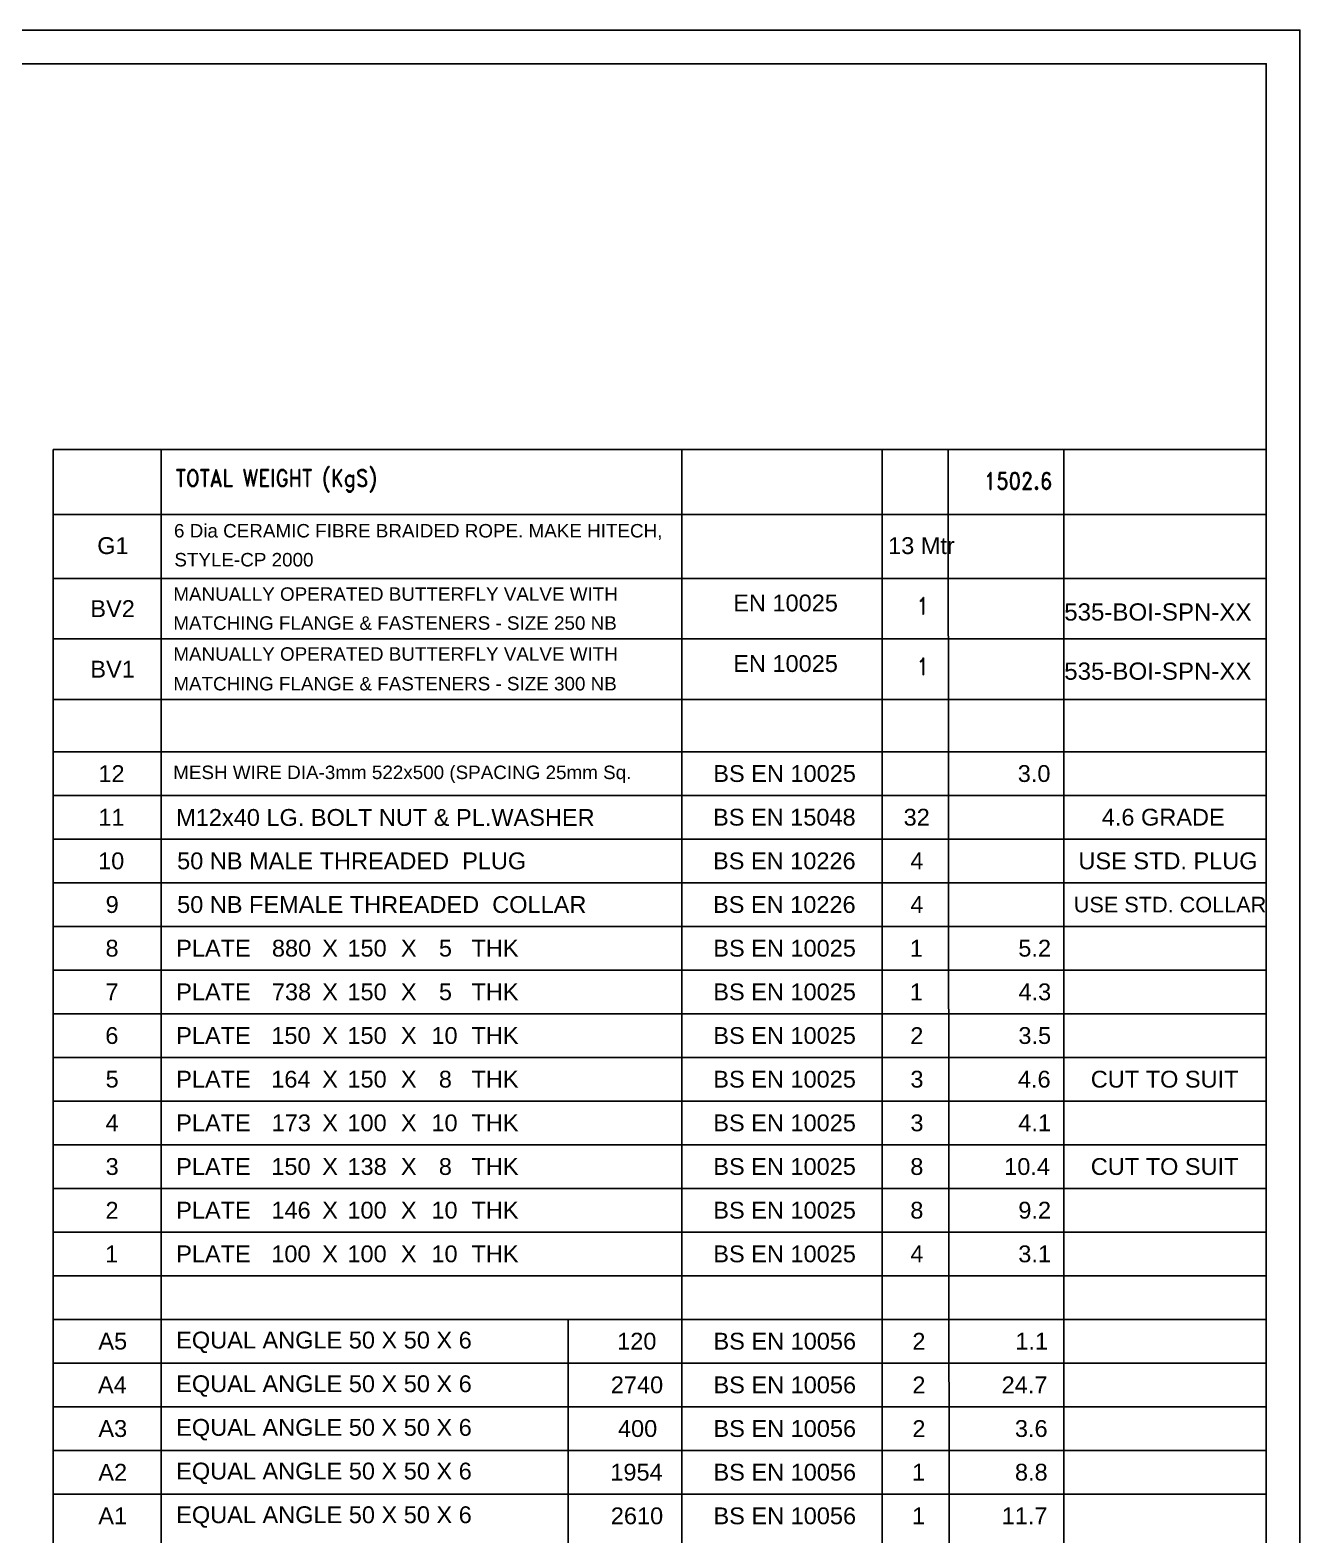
# Model space of a CAD drawing. Header units: inches. Extents: x 0 to 157513, y -28488 to 35640.
# Drawn here: x 39154 to 50460, y 22242 to 35640 of the extents above; entities that cross this region are included whole.
import ezdxf

# ---------------------------------------------------------------- set-up
doc = ezdxf.new("R2010")
doc.units = ezdxf.units.IN
doc.header["$LTSCALE"] = 400
doc.header["$MEASUREMENT"] = 0
doc.linetypes.add('0', pattern=[0])
doc.layers.add('1', color=7, linetype='0')
doc.styles.add('ROMAND', font='romand.shx', dxfattribs={"width": 0.85})
doc.styles.get("Standard").update_dxf_attribs({"font": 'arial.ttf'})

# ---------------------------------------------------------------- blocks, each defined once
blk = doc.blocks.new('A1 title blck promac')
at = {"color": 4, "linetype": '0'}
blk.add_lwpolyline([(2099534, -476612), (2149994, -476612), (2149994, -440972), (2099534, -440972)], close=True, dxfattribs=at)
blk.add_lwpolyline([(2100785, -476312), (2149694, -476312), (2149694, -441272), (2099834, -441272), (2099834, -470228)], dxfattribs=at)

msp = doc.modelspace()

# ---------------------------------------------------------------- linework, layer by layer
at = {"color": 4}
for p, q in [((39360.1, 31906.9), (39360.1, 4138.1)), ((39360.1, 31906.9), (50160, 31906.9)), ((40321.6, 31906.9), (40321.6, 4138.1)), ((44957.8, 31906.9), (44958.5, 4138.1)), ((46741.1, 31906.9), (46741.1, 4138.1)), ((47329.1, 31906.9), (47353.4, 4108.7)), ((48358, 31906.9), (48358, 4138.1)), ((39360.1, 31325.9), (50160, 31325.9)), ((39360.1, 30758.4), (50160, 30758.4)), ((39360.1, 30758.4), (50160, 30758.4)), ((39360.1, 30220.9), (50160, 30220.9)), ((39360.1, 29680), (50160, 29680)), ((39360.1, 29214.9), (50160, 29214.9)), ((39360.1, 28826.1), (50160, 28826.1)), ((39360.1, 28437.4), (50160, 28437.4)), ((39360.1, 28048.6), (50160, 28048.6)), ((39360.1, 27659.8), (50160, 27659.8)), ((39360.1, 27271.1), (50160, 27271.1)), ((39360.1, 26882.3), (50160, 26882.3)), ((39360.1, 26493.5), (50160, 26493.5)), ((39360.1, 26104.8), (50160, 26104.8)), ((39360.1, 25716), (50160, 25716)), ((39360.1, 25327.2), (50160, 25327.2)), ((39360.1, 24938.4), (50160, 24938.4)), ((39360.1, 24549.7), (50160, 24549.7)), ((39360.1, 24160.9), (50160, 24160.9)), ((43944.5, 24160.9), (43944.5, 20662)), ((39360.1, 23772.1), (50160, 23772.1)), ((39360.1, 23383.4), (50160, 23383.4)), ((39360.1, 22994.6), (50160, 22994.6)), ((39360.1, 22605.8), (50160, 22605.8))]:
    msp.add_line(p, q, dxfattribs=at)

# ---------------------------------------------------------------- block references
msp.add_blockref('A1 title blck promac', (-2099534.2, 476612.3))

# ---------------------------------------------------------------- texts
at = {"style": 'ROMAND', "width": 0.85}
for s, p in [('TOTAL WEIGHT (KgS) ', (40449.8, 31576.6)), ('1502.6', (47647.7, 31551)), ('1', (47049.6, 30439.3)), ('1', (47049.6, 29899.8))]:
    msp.add_text(s, height=150, dxfattribs=at).set_placement(p)
for p in [(48361.5, 30382.6), (48361.5, 29855.6)]:
    msp.add_text('535-BOI-SPN-XX', height=153.45).set_placement(p)
at = {"layer": '1', "color": 0}
for s, height, p in [('6 Dia CERAMIC FIBRE BRAIDED ROPE. MAKE HITECH,', 119.99, (40434.7, 31122.4)), ('G1', 149.99, (39751.5, 30974.9)), ('13 Mtr', 149.99, (46793.5, 30974.9)), ('STYLE-CP 2000', 119.99, (40438.1, 30864.6)), ('BV2', 149.99, (39690.2, 30413.8)), ('MANUALLY OPERATED BUTTERFLY VALVE WITH ', 119.99, (40428.7, 30558.5)), ('EN 10025', 149.99, (45414.4, 30464.4)), ('MATCHING FLANGE & FASTENERS - SIZE 250 NB', 119.99, (40428.7, 30300.8)), ('MANUALLY OPERATED BUTTERFLY VALVE WITH ', 119.99, (40428.7, 30025)), ('BV1', 149.99, (39690.1, 29874.9)), ('EN 10025', 149.99, (45414.4, 29925)), ('MATCHING FLANGE & FASTENERS - SIZE 300 NB', 119.99, (40428.7, 29760.7)), ('12', 149.99, (39761.6, 28944.8)), ('MESH WIRE DIA-3mm 522x500 (SPACING 25mm Sq.', 119.99, (40427.8, 28971.4)), ('BS EN 10025', 149.988, (45236.9, 28945.9)), ('3.0', 149.99, (47947.8, 28945.9)), ('11', 149.99, (39761.4, 28556.6)), ('M12x40 LG. BOLT NUT & PL.WASHER', 149.988, (40454.4, 28554.7)), ('BS EN 15048', 149.988, (45234.8, 28557.1)), ('32', 149.99, (46931.4, 28557.1)), ('4.6 GRADE', 149.99, (48695.6, 28557.2)), ('10', 149.99, (39759.1, 28168.3)), ('50 NB MALE THREADED  PLUG', 149.988, (40462.6, 28168.3)), ('BS EN 10226', 149.988, (45234.6, 28168.3)), ('4', 150, (46991.3, 28168.3)), ('USE STD. PLUG', 149.988, (48488, 28168.3)), ('9', 150, (39826.2, 27779.6)), ('50 NB FEMALE THREADED  COLLAR', 149.988, (40462.6, 27779.6)), ('BS EN 10226', 149.988, (45234.6, 27779.6)), ('4', 150, (46991.3, 27779.6)), ('USE STD. COLLAR', 137.988, (48446.7, 27785.1)), ('8', 150, (39825, 27390.8)), ('PLATE', 149.99, (40454.4, 27390.8)), ('880', 149.99, (41306.7, 27390.8)), ('X', 150, (41754.7, 27390.8)), ('150', 149.99, (41978.9, 27390.8)), ('X', 150, (42455.4, 27390.8)), ('5', 150, (42793.8, 27391.5)), ('THK', 149.99, (43083.9, 27390.8)), ('BS EN 10025', 149.988, (45236.9, 27390.8)), ('1', 150, (46987, 27390.3)), ('5.2', 149.99, (47952.8, 27390.8)), ('7', 150, (39824.7, 27002)), ('PLATE', 149.99, (40454.4, 27002)), ('738', 149.99, (41306.5, 27002)), ('X', 150, (41754.7, 27002)), ('150', 149.99, (41978.9, 27002)), ('X', 150, (42455.4, 27002)), ('5', 150, (42793.8, 27002.8)), ('THK', 149.99, (43083.9, 27002)), ('BS EN 10025', 149.988, (45236.9, 27002)), ('1', 150, (46987, 27001.5)), ('4.3', 149.99, (47954, 27002)), ('6', 150, (39823.4, 26613.3)), ('PLATE', 149.99, (40454.4, 26613.3)), ('150', 149.99, (41301.4, 26613.3)), ('X', 150, (41754.7, 26613.3)), ('150', 149.99, (41978.9, 26613.3)), ('X', 150, (42455.4, 26613.3)), ('10', 149.99, (42726.9, 26613.3)), ('THK', 149.99, (43083.9, 26613.3)), ('BS EN 10025', 149.988, (45236.9, 26613.3)), ('2', 150, (46990.7, 26612.2)), ('3.5', 149.99, (47953.5, 26613.3)), ('5', 150, (39826, 26225.2)), ('PLATE', 149.99, (40454.4, 26224.5)), ('164', 149.99, (41300.7, 26224.5)), ('X', 150, (41754.7, 26224.5)), ('150', 149.99, (41978.9, 26224.5)), ('X', 150, (42455.4, 26224.5)), ('8', 150, (42792.8, 26224.5)), ('THK', 149.99, (43083.9, 26224.5)), ('BS EN 10025', 149.988, (45236.9, 26224.5)), ('3', 150, (46991.9, 26224.5)), ('4.6', 149.99, (47949, 26224.5)), ('CUT TO SUIT', 149.988, (48598.1, 26224.5)), ('4', 150, (39825.5, 25835.7)), ('PLATE', 149.99, (40454.4, 25835.7)), ('173', 149.99, (41304.4, 25835.7)), ('X', 150, (41754.7, 25835.7)), ('100', 149.99, (41978.9, 25835.7)), ('X', 150, (42455.4, 25835.7)), ('10', 149.99, (42726.9, 25835.7)), ('THK', 149.99, (43083.9, 25835.7)), ('BS EN 10025', 149.988, (45236.9, 25835.7)), ('3', 150, (46991.9, 25835.7)), ('4.1', 149.99, (47952.5, 25835.7)), ('3', 150, (39826.1, 25447)), ('PLATE', 149.99, (40454.4, 25447)), ('150', 149.99, (41301.4, 25447)), ('X', 150, (41754.7, 25447)), ('138', 149.99, (41979.6, 25447)), ('X', 150, (42455.4, 25447)), ('8', 150, (42792.8, 25447)), ('THK', 149.99, (43083.9, 25447)), ('BS EN 10025', 149.988, (45236.9, 25447)), ('8', 150, (46990.8, 25447)), ('10.4', 149.99, (47826.7, 25447)), ('CUT TO SUIT', 149.988, (48598.1, 25447)), ('2', 150, (39824.9, 25057.1)), ('PLATE', 149.99, (40454.4, 25058.2)), ('146', 149.99, (41302, 25058.2)), ('X', 150, (41754.7, 25058.2)), ('100', 149.99, (41978.9, 25058.2)), ('X', 150, (42455.4, 25058.2)), ('10', 149.99, (42726.9, 25058.2)), ('THK', 149.99, (43083.9, 25058.2)), ('BS EN 10025', 149.988, (45236.9, 25058.2)), ('8', 150, (46990.8, 25058.2)), ('9.2', 149.99, (47952.8, 25058.2)), ('1', 150, (39821.3, 24668.9)), ('PLATE', 149.99, (40454.4, 24669.4)), ('100', 149.99, (41301.4, 24669.4)), ('X', 150, (41754.7, 24669.4)), ('100', 149.99, (41978.9, 24669.4)), ('X', 150, (42455.4, 24669.4)), ('10', 149.99, (42726.9, 24669.4)), ('THK', 149.99, (43083.9, 24669.4)), ('BS EN 10025', 149.988, (45236.9, 24669.4)), ('4', 150, (46991.3, 24669.4)), ('3.1', 149.99, (47952.5, 24669.4)), ('A5', 149.99, (39761.4, 23892.6)), ('EQUAL ANGLE 50 X 50 X 6', 149.988, (40454.4, 23901.8)), ('120', 149.99, (44380.8, 23891.9)), ('BS EN 10056', 149.988, (45238.5, 23891.9)), ('2', 150, (47009.1, 23890.8)), ('1.1', 149.99, (47925.7, 23891.9)), ('A4', 149.99, (39757.9, 23503.1)), ('EQUAL ANGLE 50 X 50 X 6', 149.988, (40454.4, 23513)), ('2740', 149.99, (44324.4, 23503.1)), ('BS EN 10056', 149.988, (45238.5, 23503.1)), ('2', 150, (47009.1, 23502)), ('24.7', 149.99, (47804.1, 23502.5)), ('A3', 149.99, (39761.7, 23114.3)), ('EQUAL ANGLE 50 X 50 X 6', 149.988, (40454.4, 23124.3)), ('400', 149.99, (44388, 23114.3)), ('BS EN 10056', 149.988, (45238.5, 23114.3)), ('2', 150, (47009.1, 23113.3)), ('3.6', 149.99, (47922.3, 23114.3)), ('A2', 149.99, (39761.1, 22724.8)), ('EQUAL ANGLE 50 X 50 X 6', 149.988, (40454.4, 22735.5)), ('1954', 149.99, (44320.2, 22725.6)), ('BS EN 10056', 149.988, (45238.5, 22725.6)), ('1', 150, (47005.5, 22725.1)), ('8.8', 149.99, (47922.6, 22725.6)), ('A1', 149.99, (39760.9, 22336.6)), ('EQUAL ANGLE 50 X 50 X 6', 149.988, (40454.4, 22346.7)), ('2610', 149.99, (44324.4, 22336.8)), ('BS EN 10056', 149.988, (45238.5, 22336.8)), ('1', 150, (47005.5, 22336.3)), ('11.7', 149.99, (47804.1, 22336.8))]:
    msp.add_text(s, height=height, dxfattribs=at).set_placement(p)

doc.saveas('drawing.dxf')
